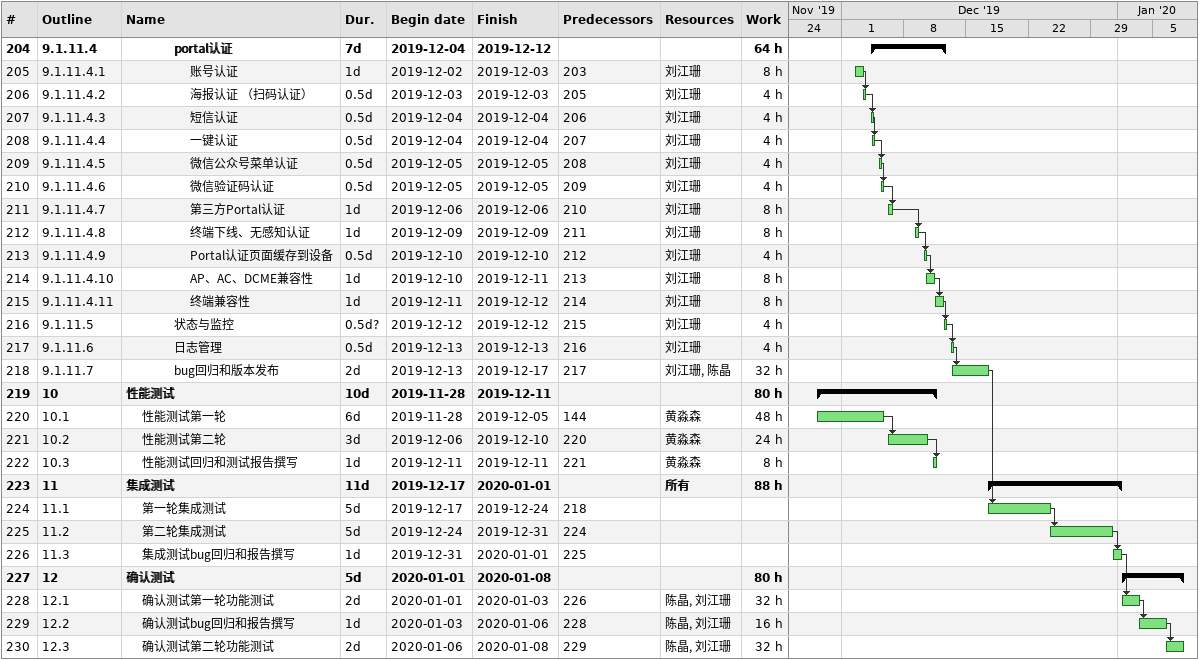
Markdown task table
| ID | WBS | Task | Duration | Start | Finish | Predecessors | Resources | Work (h) |
|---|---|---|---|---|---|---|---|---|
| 204 | 9.1.11.4 | **portal认证** | 7d | 2019-12-04 | 2019-12-12 |  |  | 64 |
| 205 | 9.1.11.4.1 | 账号认证 | 1d | 2019-12-02 | 2019-12-03 | 203 | 刘江珊 | 8 |
| 206 | 9.1.11.4.2 | 海报认证 （扫码认证） | 0.5d | 2019-12-03 | 2019-12-03 | 205 | 刘江珊 | 4 |
| 207 | 9.1.11.4.3 | 短信认证 | 0.5d | 2019-12-04 | 2019-12-04 | 206 | 刘江珊 | 4 |
| 208 | 9.1.11.4.4 | 一键认证 | 0.5d | 2019-12-04 | 2019-12-04 | 207 | 刘江珊 | 4 |
| 209 | 9.1.11.4.5 | 微信公众号菜单认证 | 0.5d | 2019-12-05 | 2019-12-05 | 208 | 刘江珊 | 4 |
| 210 | 9.1.11.4.6 | 微信验证码认证 | 0.5d | 2019-12-05 | 2019-12-05 | 209 | 刘江珊 | 4 |
| 211 | 9.1.11.4.7 | 第三方Portal认证 | 1d | 2019-12-06 | 2019-12-06 | 210 | 刘江珊 | 8 |
| 212 | 9.1.11.4.8 | 终端下线、无感知认证 | 1d | 2019-12-09 | 2019-12-09 | 211 | 刘江珊 | 8 |
| 213 | 9.1.11.4.9 | Portal认证页面缓存到设备 | 0.5d | 2019-12-10 | 2019-12-10 | 212 | 刘江珊 | 4 |
| 214 | 9.1.11.4.10 | AP、AC、DCME兼容性 | 1d | 2019-12-10 | 2019-12-11 | 213 | 刘江珊 | 8 |
| 215 | 9.1.11.4.11 | 终端兼容性 | 1d | 2019-12-11 | 2019-12-12 | 214 | 刘江珊 | 8 |
| 216 | 9.1.11.5 | 状态与监控 | 0.5d? | 2019-12-12 | 2019-12-12 | 215 | 刘江珊 | 4 |
| 217 | 9.1.11.6 | 日志管理 | 0.5d | 2019-12-13 | 2019-12-13 | 216 | 刘江珊 | 4 |
| 218 | 9.1.11.7 | bug回归和版本发布 | 2d | 2019-12-13 | 2019-12-17 | 217 | 刘江珊, 陈晶 | 32 |
| 219 | 10 | **性能测试** | 10d | 2019-11-28 | 2019-12-11 |  |  | 80 |
| 220 | 10.1 | 性能测试第一轮 | 6d | 2019-11-28 | 2019-12-05 | 144 | 黄淼森 | 48 |
| 221 | 10.2 | 性能测试第二轮 | 3d | 2019-12-06 | 2019-12-10 | 220 | 黄淼森 | 24 |
| 222 | 10.3 | 性能测试回归和测试报告撰写 | 1d | 2019-12-11 | 2019-12-11 | 221 | 黄淼森 | 8 |
| 223 | 11 | **集成测试** | 11d | 2019-12-17 | 2020-01-01 |  | 所有 | 88 |
| 224 | 11.1 | 第一轮集成测试 | 5d | 2019-12-17 | 2019-12-24 | 218 |  |  |
| 225 | 11.2 | 第二轮集成测试 | 5d | 2019-12-24 | 2019-12-31 | 224 |  |  |
| 226 | 11.3 | 集成测试bug回归和报告撰写 | 1d | 2019-12-31 | 2020-01-01 | 225 |  |  |
| 227 | 12 | **确认测试** | 5d | 2020-01-01 | 2020-01-08 |  |  | 80 |
| 228 | 12.1 | 确认测试第一轮功能测试 | 2d | 2020-01-01 | 2020-01-03 | 226 | 陈晶, 刘江珊 | 32 |
| 229 | 12.2 | 确认测试bug回归和报告撰写 | 1d | 2020-01-03 | 2020-01-06 | 228 | 陈晶, 刘江珊 | 16 |
| 230 | 12.3 | 确认测试第二轮功能测试 | 2d | 2020-01-06 | 2020-01-08 | 229 | 陈晶, 刘江珊 | 32 |
